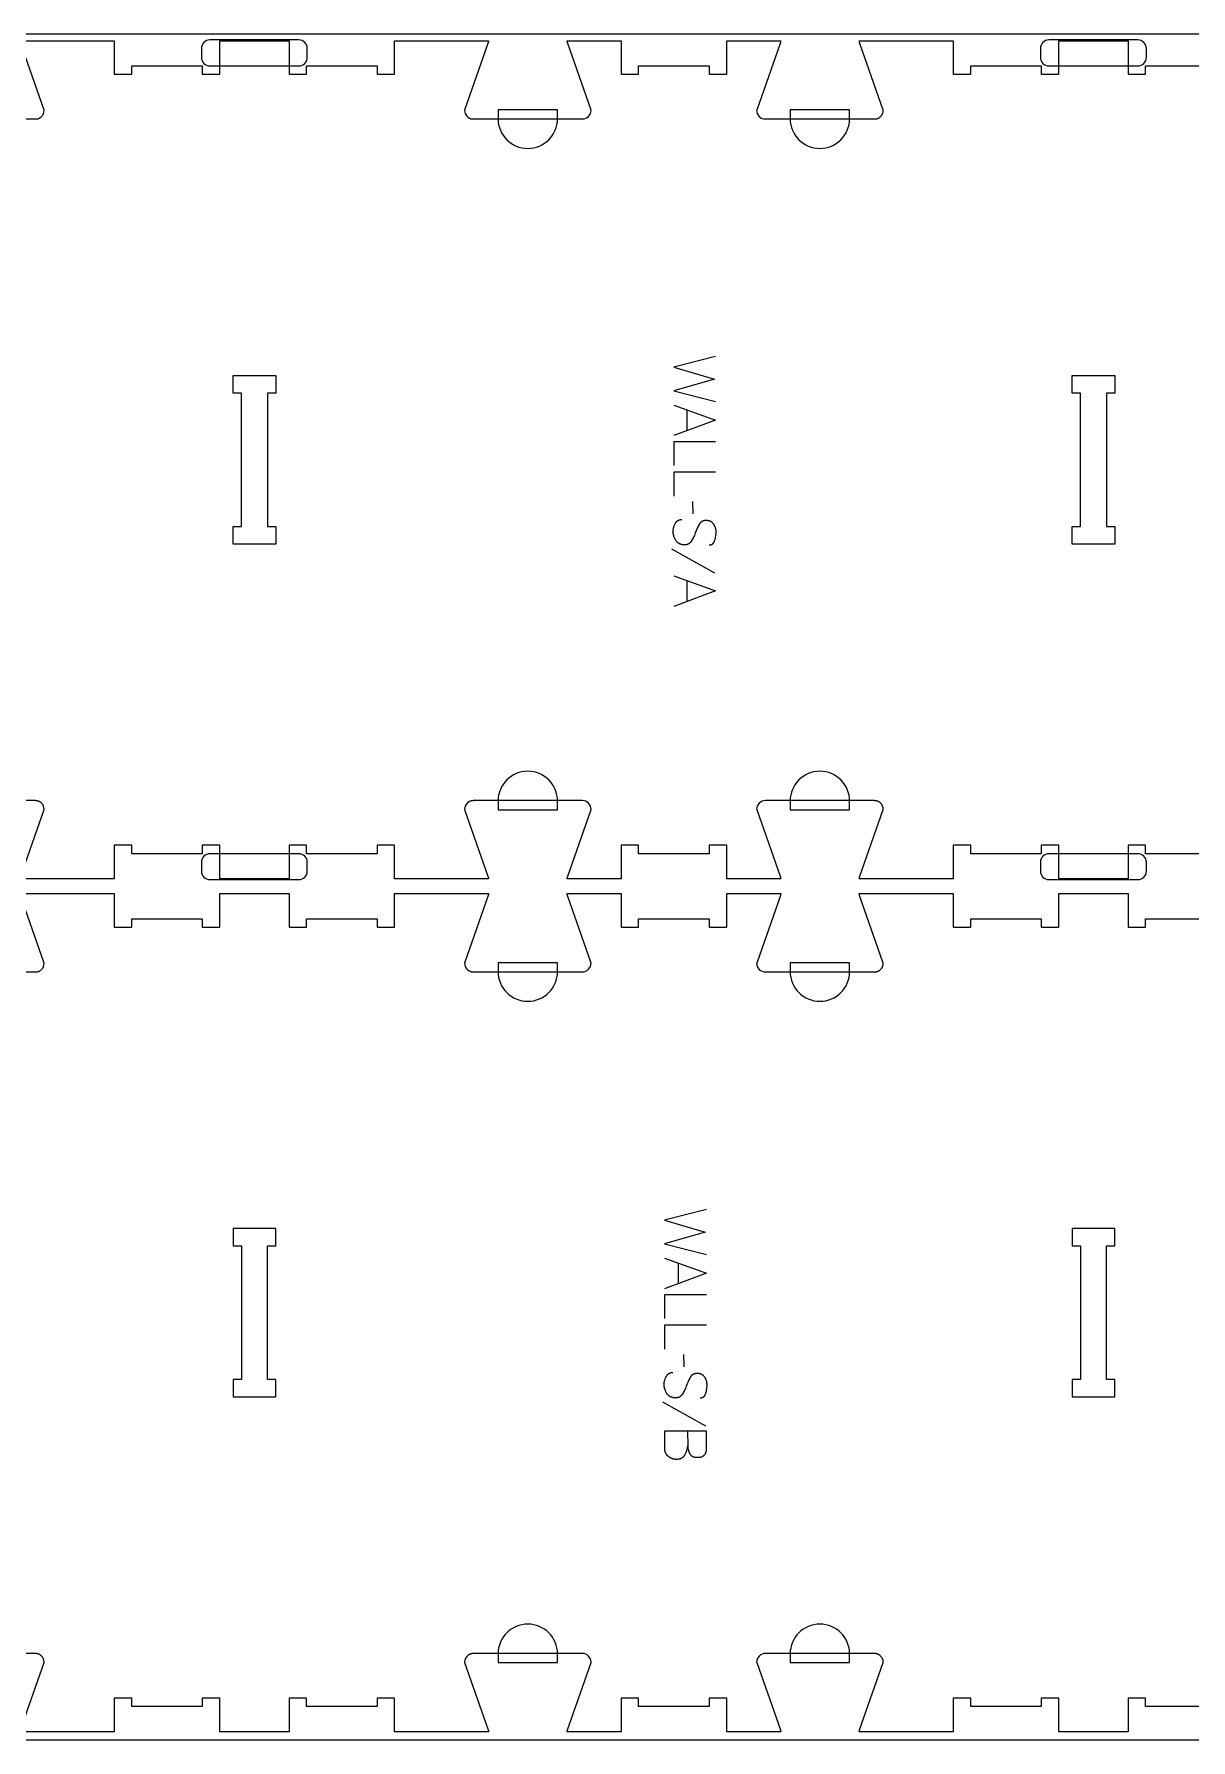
# Model space of a CAD drawing. Extents: x -40562 to -37379, y -10461 to -4867.
# Drawn here: x -39735 to -38908, y -6791 to -5571 of the extents above; entities that cross this region are included whole.
import ezdxf

# ---------------------------------------------------------------- set-up
doc = ezdxf.new("R2010")
doc.units = 0
for name, color, linetype in [('0_SHEET_SPRUCEPLY_2440X122', 1, 'CONTINUOUS'), ('1_ANYTOOL_1MMDEEP_LABELS_S', 2, 'CONTINUOUS'), ('3_ANYTOOL_CUTTHROUGH_INSID', 4, 'CONTINUOUS'), ('4_ANYTOOL_CUTTHROUGH_OUTSI', 5, 'CONTINUOUS'), ('5_ANYTOOL_HALF_MILL_9MM_IN', 3, 'CONTINUOUS')]:
    doc.layers.add(name, color=color, linetype=linetype)

msp = doc.modelspace()

# ---------------------------------------------------------------- linework, layer by layer
at = {"layer": '0_SHEET_SPRUCEPLY_2440X122'}
msp.add_lwpolyline([(-40190.4, -5571.2), (-40190.4, -6791.2), (-37750.4, -6791.2), (-37750.4, -5571.2)], close=True, dxfattribs=at)
at = {"layer": '1_ANYTOOL_1MMDEEP_LABELS_S'}
for points in [[(-39247.5, -5801.8), (-39277.5, -5809.5), (-39248.4, -5817.9), (-39277.5, -5826.4), (-39247.5, -5833.9)], [(-39277.5, -5836.5), (-39247.5, -5847.4), (-39277.5, -5858.4)], [(-39268, -5840), (-39268, -5854.9)], [(-39247.5, -5862.7), (-39277.5, -5862.7), (-39277.5, -5879.8)], [(-39247.5, -5884.5), (-39277.5, -5884.5), (-39277.5, -5901.6)], [(-39263.6, -5914.3), (-39263.7, -5905.5)], [(-39252.1, -5936.5), (-39251.9, -5936.5), (-39251.8, -5936.5), (-39251.7, -5936.5), (-39251.6, -5936.5), (-39251.6, -5936.5), (-39251.5, -5936.5), (-39251.4, -5936.5), (-39251.3, -5936.5), (-39251.2, -5936.5), (-39251.1, -5936.4), (-39251, -5936.4), (-39251, -5936.4), (-39250.9, -5936.4), (-39250.8, -5936.4), (-39250.7, -5936.3), (-39250.6, -5936.3), (-39250.6, -5936.3), (-39250.5, -5936.2), (-39250.4, -5936.2), (-39250.3, -5936.2), (-39250.3, -5936.1), (-39250.2, -5936.1), (-39250.1, -5936.1), (-39250, -5936), (-39250, -5936), (-39249.9, -5936), (-39249.8, -5935.9), (-39249.8, -5935.9), (-39249.7, -5935.8), (-39249.6, -5935.8), (-39249.6, -5935.7), (-39249.5, -5935.7), (-39249.5, -5935.6), (-39249.4, -5935.6), (-39249.3, -5935.5), (-39249.3, -5935.4), (-39249.2, -5935.4), (-39249.2, -5935.3), (-39249.1, -5935.3), (-39249.1, -5935.2), (-39249, -5935.1), (-39249, -5935.1), (-39248.9, -5935), (-39248.9, -5934.9), (-39248.8, -5934.8), (-39248.8, -5934.8), (-39248.7, -5934.7), (-39248.7, -5934.6), (-39248.6, -5934.5), (-39248.6, -5934.5), (-39248.5, -5934.4), (-39248.5, -5934.2), (-39248.4, -5934), (-39248.3, -5933.8), (-39248.2, -5933.7), (-39248.2, -5933.5), (-39248.1, -5933.3), (-39247.9, -5932.4), (-39247.7, -5931.6), (-39247.5, -5930.9), (-39247.4, -5930.1), (-39247.4, -5929.7), (-39247.3, -5929.3), (-39247.3, -5929), (-39247.2, -5928.6), (-39247.2, -5928.2), (-39247.2, -5927.9), (-39247.2, -5927.5), (-39247.2, -5927.1), (-39247.2, -5927), (-39247.2, -5926.8), (-39247.2, -5926.6), (-39247.2, -5926.4), (-39247.2, -5926.2), (-39247.2, -5926), (-39247.3, -5925.8), (-39247.3, -5925.6), (-39247.3, -5925.4), (-39247.4, -5925.3), (-39247.4, -5925.1), (-39247.4, -5924.9), (-39247.5, -5924.7), (-39247.5, -5924.5), (-39247.6, -5924.4), (-39247.6, -5924.2), (-39247.7, -5924), (-39247.8, -5923.8), (-39247.8, -5923.7), (-39247.9, -5923.5), (-39248, -5923.3), (-39248, -5923.2), (-39248.1, -5923), (-39248.2, -5922.8), (-39248.3, -5922.7), (-39248.4, -5922.5), (-39248.5, -5922.3), (-39248.6, -5922.2), (-39248.7, -5922), (-39248.8, -5921.8), (-39248.9, -5921.7), (-39249, -5921.5), (-39249.1, -5921.4), (-39249.2, -5921.2), (-39249.4, -5921.1), (-39249.5, -5921), (-39249.6, -5920.8), (-39249.7, -5920.7), (-39249.9, -5920.6), (-39250, -5920.4), (-39250.1, -5920.3), (-39250.3, -5920.2), (-39250.4, -5920.1), (-39250.6, -5920), (-39250.7, -5919.9), (-39250.9, -5919.8), (-39251, -5919.8), (-39251.2, -5919.7), (-39251.4, -5919.6), (-39251.5, -5919.5), (-39251.7, -5919.5), (-39251.9, -5919.4), (-39252.1, -5919.3), (-39252.2, -5919.3), (-39252.4, -5919.2), (-39252.6, -5919.2), (-39252.8, -5919.2), (-39253, -5919.1), (-39253.2, -5919.1), (-39253.4, -5919.1), (-39253.6, -5919.1), (-39253.8, -5919.1), (-39254, -5919.1), (-39254.2, -5919), (-39254.4, -5919.1), (-39254.6, -5919.1), (-39254.8, -5919.1), (-39255, -5919.1), (-39255.2, -5919.1), (-39255.4, -5919.1), (-39255.6, -5919.2), (-39255.8, -5919.2), (-39256, -5919.3), (-39256.2, -5919.3), (-39256.4, -5919.4), (-39256.5, -5919.4), (-39256.6, -5919.5), (-39256.7, -5919.5), (-39256.8, -5919.6), (-39256.9, -5919.6), (-39257, -5919.6), (-39257, -5919.7), (-39257.1, -5919.7), (-39257.2, -5919.8), (-39257.3, -5919.8), (-39257.4, -5919.8), (-39257.4, -5919.9), (-39257.5, -5919.9), (-39257.6, -5920), (-39257.7, -5920), (-39257.7, -5920.1), (-39257.8, -5920.2), (-39257.9, -5920.2), (-39257.9, -5920.3), (-39258, -5920.3), (-39258.1, -5920.4), (-39258.2, -5920.4), (-39258.2, -5920.5), (-39258.3, -5920.6), (-39258.4, -5920.6), (-39258.5, -5920.8), (-39258.6, -5920.9), (-39258.7, -5921.1), (-39258.8, -5921.2), (-39258.9, -5921.4), (-39259.1, -5921.5), (-39259.2, -5921.7), (-39259.3, -5921.9), (-39259.7, -5922.6), (-39260, -5923.3), (-39260.4, -5924.1), (-39260.8, -5924.8), (-39261.1, -5925.6), (-39261.4, -5926.4), (-39261.8, -5927.2), (-39262.1, -5928), (-39262.4, -5928.9), (-39262.7, -5929.7), (-39263.1, -5930.5), (-39263.4, -5931.2), (-39263.8, -5932), (-39264.2, -5932.7), (-39264.6, -5933.4), (-39265, -5934.1), (-39265.1, -5934.3), (-39265.2, -5934.4), (-39265.3, -5934.6), (-39265.4, -5934.6), (-39265.5, -5934.7), (-39265.5, -5934.8), (-39265.6, -5934.9), (-39265.7, -5934.9), (-39265.7, -5935), (-39265.8, -5935.1), (-39265.9, -5935.1), (-39265.9, -5935.2), (-39266, -5935.3), (-39266.1, -5935.3), (-39266.1, -5935.4), (-39266.2, -5935.4), (-39266.3, -5935.5), (-39266.3, -5935.5), (-39266.4, -5935.6), (-39266.5, -5935.6), (-39266.6, -5935.7), (-39266.7, -5935.7), (-39266.7, -5935.8), (-39266.8, -5935.8), (-39266.9, -5935.9), (-39267, -5935.9), (-39267.1, -5936), (-39267.1, -5936), (-39267.2, -5936), (-39267.3, -5936.1), (-39267.4, -5936.1), (-39267.5, -5936.1), (-39267.6, -5936.2), (-39267.7, -5936.2), (-39267.8, -5936.2), (-39267.8, -5936.3), (-39267.9, -5936.3), (-39268.1, -5936.3), (-39268.3, -5936.4), (-39268.5, -5936.4), (-39268.7, -5936.5), (-39268.9, -5936.5), (-39269.1, -5936.5), (-39269.3, -5936.5), (-39269.5, -5936.5), (-39269.8, -5936.5), (-39270, -5936.5), (-39270.2, -5936.5), (-39270.4, -5936.5), (-39270.7, -5936.5), (-39270.9, -5936.4), (-39271.1, -5936.4), (-39271.3, -5936.4), (-39271.6, -5936.3), (-39271.8, -5936.3), (-39272, -5936.2), (-39272.2, -5936.2), (-39272.4, -5936.1), (-39272.6, -5936.1), (-39272.8, -5936), (-39273, -5935.9), (-39273.2, -5935.8), (-39273.3, -5935.7), (-39273.5, -5935.6), (-39273.7, -5935.5), (-39273.9, -5935.4), (-39274, -5935.3), (-39274.2, -5935.2), (-39274.4, -5935.1), (-39274.5, -5935), (-39274.7, -5934.9), (-39274.8, -5934.7), (-39275, -5934.6), (-39275.1, -5934.5), (-39275.2, -5934.3), (-39275.4, -5934.2), (-39275.5, -5934), (-39275.6, -5933.8), (-39275.8, -5933.7), (-39275.9, -5933.5), (-39276, -5933.3), (-39276.2, -5933), (-39276.4, -5932.6), (-39276.6, -5932.2), (-39276.8, -5931.9), (-39277, -5931.5), (-39277.1, -5931.1), (-39277.2, -5930.9), (-39277.3, -5930.7), (-39277.3, -5930.5), (-39277.4, -5930.3), (-39277.4, -5930.1), (-39277.5, -5929.9), (-39277.5, -5929.8), (-39277.6, -5929.6), (-39277.6, -5929.4), (-39277.7, -5929.2), (-39277.7, -5929), (-39277.7, -5928.8), (-39277.8, -5928.6), (-39277.8, -5928.4), (-39277.8, -5928), (-39277.8, -5927.5), (-39277.9, -5927.1), (-39277.9, -5926.7), (-39277.8, -5926.3), (-39277.8, -5925.9), (-39277.8, -5925.5), (-39277.7, -5925.1), (-39277.7, -5924.7), (-39277.6, -5924.3), (-39277.5, -5924), (-39277.4, -5923.6), (-39277.3, -5923.2), (-39277.2, -5922.8), (-39277, -5922.5), (-39276.9, -5922.1), (-39276.7, -5921.8), (-39276.5, -5921.4), (-39276.3, -5921.1), (-39276.2, -5920.9), (-39276.1, -5920.7), (-39276, -5920.6), (-39275.9, -5920.4), (-39275.8, -5920.3), (-39275.7, -5920.1), (-39275.6, -5920), (-39275.4, -5919.9), (-39275.3, -5919.7), (-39275.2, -5919.6), (-39275.1, -5919.5), (-39274.9, -5919.4), (-39274.9, -5919.3), (-39274.8, -5919.3), (-39274.7, -5919.2), (-39274.6, -5919.2), (-39274.6, -5919.1), (-39274.5, -5919.1), (-39274.4, -5919), (-39274.4, -5919), (-39274.3, -5919), (-39274.2, -5918.9), (-39274.1, -5918.9), (-39274.1, -5918.8), (-39274, -5918.8), (-39273.9, -5918.8), (-39273.8, -5918.7), (-39273.8, -5918.7), (-39273.7, -5918.7), (-39273.6, -5918.6), (-39273.5, -5918.6), (-39273.4, -5918.6), (-39273.3, -5918.5), (-39273.1, -5918.5), (-39272.9, -5918.5), (-39272.8, -5918.4), (-39272.6, -5918.4), (-39272.4, -5918.4), (-39272.2, -5918.3), (-39272, -5918.3), (-39271.8, -5918.3), (-39271.6, -5918.3)], [(-39248, -5956.8), (-39278.8, -5939.7)], [(-39277.5, -5958.6), (-39247.5, -5969.4), (-39277.5, -5980.5)], [(-39268, -5962), (-39268, -5976.9)], [(-39254, -6411.9), (-39284, -6419.6), (-39254.9, -6428), (-39284, -6436.5), (-39254, -6444)], [(-39284, -6446.6), (-39254, -6457.5), (-39284, -6468.5)], [(-39274.4, -6450.1), (-39274.4, -6465)], [(-39254, -6472.8), (-39284, -6472.8), (-39284, -6489.9)], [(-39254, -6494.6), (-39284, -6494.6), (-39284, -6511.7)], [(-39270.1, -6524.4), (-39270.2, -6515.6)], [(-39258.5, -6546.6), (-39258.4, -6546.6), (-39258.3, -6546.6), (-39258.2, -6546.6), (-39258.1, -6546.6), (-39258, -6546.6), (-39257.9, -6546.6), (-39257.8, -6546.6), (-39257.7, -6546.6), (-39257.6, -6546.5), (-39257.6, -6546.5), (-39257.5, -6546.5), (-39257.4, -6546.5), (-39257.3, -6546.5), (-39257.2, -6546.4), (-39257.1, -6546.4), (-39257.1, -6546.4), (-39257, -6546.4), (-39256.9, -6546.3), (-39256.8, -6546.3), (-39256.8, -6546.3), (-39256.7, -6546.2), (-39256.6, -6546.2), (-39256.6, -6546.2), (-39256.5, -6546.1), (-39256.4, -6546.1), (-39256.3, -6546), (-39256.3, -6546), (-39256.2, -6545.9), (-39256.1, -6545.9), (-39256.1, -6545.9), (-39256, -6545.8), (-39256, -6545.7), (-39255.9, -6545.7), (-39255.8, -6545.6), (-39255.8, -6545.6), (-39255.7, -6545.5), (-39255.7, -6545.5), (-39255.6, -6545.4), (-39255.6, -6545.3), (-39255.5, -6545.3), (-39255.4, -6545.2), (-39255.4, -6545.1), (-39255.3, -6545.1), (-39255.3, -6545), (-39255.2, -6544.9), (-39255.2, -6544.9), (-39255.2, -6544.8), (-39255.1, -6544.7), (-39255.1, -6544.6), (-39255, -6544.5), (-39255, -6544.5), (-39254.9, -6544.3), (-39254.8, -6544.1), (-39254.7, -6543.9), (-39254.7, -6543.7), (-39254.6, -6543.5), (-39254.6, -6543.3), (-39254.3, -6542.5), (-39254.1, -6541.7), (-39254, -6540.9), (-39253.8, -6540.2), (-39253.8, -6539.8), (-39253.7, -6539.4), (-39253.7, -6539), (-39253.7, -6538.7), (-39253.6, -6538.3), (-39253.6, -6537.9), (-39253.6, -6537.6), (-39253.6, -6537.2), (-39253.6, -6537), (-39253.6, -6536.8), (-39253.6, -6536.7), (-39253.6, -6536.5), (-39253.7, -6536.3), (-39253.7, -6536.1), (-39253.7, -6535.9), (-39253.7, -6535.7), (-39253.8, -6535.5), (-39253.8, -6535.3), (-39253.8, -6535.2), (-39253.9, -6535), (-39253.9, -6534.8), (-39254, -6534.6), (-39254, -6534.4), (-39254.1, -6534.3), (-39254.1, -6534.1), (-39254.2, -6533.9), (-39254.3, -6533.7), (-39254.3, -6533.6), (-39254.4, -6533.4), (-39254.5, -6533.2), (-39254.6, -6533.1), (-39254.6, -6532.9), (-39254.7, -6532.7), (-39254.8, -6532.6), (-39254.9, -6532.4), (-39255, -6532.3), (-39255.1, -6532.1), (-39255.2, -6531.9), (-39255.3, -6531.8), (-39255.4, -6531.6), (-39255.5, -6531.5), (-39255.7, -6531.3), (-39255.8, -6531.2), (-39255.9, -6531), (-39256, -6530.9), (-39256.2, -6530.8), (-39256.3, -6530.7), (-39256.4, -6530.5), (-39256.6, -6530.4), (-39256.7, -6530.3), (-39256.9, -6530.2), (-39257, -6530.1), (-39257.2, -6530), (-39257.3, -6529.9), (-39257.5, -6529.8), (-39257.6, -6529.8), (-39257.8, -6529.7), (-39258, -6529.6), (-39258.1, -6529.5), (-39258.3, -6529.5), (-39258.5, -6529.4), (-39258.7, -6529.4), (-39258.9, -6529.3), (-39259, -6529.3), (-39259.2, -6529.3), (-39259.4, -6529.2), (-39259.6, -6529.2), (-39259.8, -6529.2), (-39260, -6529.2), (-39260.2, -6529.1), (-39260.4, -6529.1), (-39260.6, -6529.1), (-39260.9, -6529.1), (-39261.1, -6529.1), (-39261.3, -6529.2), (-39261.5, -6529.2), (-39261.7, -6529.2), (-39261.9, -6529.2), (-39262.1, -6529.3), (-39262.3, -6529.3), (-39262.4, -6529.4), (-39262.6, -6529.4), (-39262.8, -6529.5), (-39263, -6529.5), (-39263.1, -6529.6), (-39263.1, -6529.6), (-39263.2, -6529.6), (-39263.3, -6529.7), (-39263.4, -6529.7), (-39263.5, -6529.8), (-39263.6, -6529.8), (-39263.6, -6529.8), (-39263.7, -6529.9), (-39263.8, -6529.9), (-39263.9, -6530), (-39263.9, -6530), (-39264, -6530.1), (-39264.1, -6530.1), (-39264.2, -6530.2), (-39264.2, -6530.2), (-39264.3, -6530.3), (-39264.4, -6530.4), (-39264.5, -6530.4), (-39264.5, -6530.5), (-39264.6, -6530.5), (-39264.7, -6530.6), (-39264.7, -6530.7), (-39264.8, -6530.7), (-39264.9, -6530.9), (-39265, -6531), (-39265.2, -6531.1), (-39265.3, -6531.3), (-39265.4, -6531.5), (-39265.5, -6531.6), (-39265.6, -6531.8), (-39265.7, -6532), (-39266.1, -6532.7), (-39266.5, -6533.4), (-39266.8, -6534.2), (-39267.2, -6534.9), (-39267.5, -6535.7), (-39267.9, -6536.5), (-39268.2, -6537.3), (-39268.5, -6538.1), (-39268.8, -6539), (-39269.1, -6539.8), (-39269.5, -6540.6), (-39269.8, -6541.3), (-39270.2, -6542.1), (-39270.6, -6542.8), (-39271, -6543.5), (-39271.4, -6544.2), (-39271.5, -6544.3), (-39271.7, -6544.5), (-39271.8, -6544.7), (-39271.8, -6544.7), (-39271.9, -6544.8), (-39272, -6544.9), (-39272, -6544.9), (-39272.1, -6545), (-39272.2, -6545.1), (-39272.2, -6545.2), (-39272.3, -6545.2), (-39272.4, -6545.3), (-39272.4, -6545.3), (-39272.5, -6545.4), (-39272.6, -6545.5), (-39272.6, -6545.5), (-39272.7, -6545.6), (-39272.8, -6545.6), (-39272.9, -6545.7), (-39272.9, -6545.7), (-39273, -6545.8), (-39273.1, -6545.8), (-39273.2, -6545.9), (-39273.2, -6545.9), (-39273.3, -6546), (-39273.4, -6546), (-39273.5, -6546), (-39273.6, -6546.1), (-39273.7, -6546.1), (-39273.7, -6546.2), (-39273.8, -6546.2), (-39273.9, -6546.2), (-39274, -6546.3), (-39274.1, -6546.3), (-39274.2, -6546.3), (-39274.3, -6546.4), (-39274.4, -6546.4), (-39274.6, -6546.4), (-39274.7, -6546.5), (-39274.9, -6546.5), (-39275.1, -6546.5), (-39275.3, -6546.6), (-39275.6, -6546.6), (-39275.8, -6546.6), (-39276, -6546.6), (-39276.2, -6546.6), (-39276.4, -6546.6), (-39276.7, -6546.6), (-39276.9, -6546.6), (-39277.1, -6546.6), (-39277.3, -6546.5), (-39277.6, -6546.5), (-39277.8, -6546.5), (-39278, -6546.4), (-39278.2, -6546.4), (-39278.4, -6546.3), (-39278.6, -6546.3), (-39278.8, -6546.2), (-39279, -6546.1), (-39279.2, -6546.1), (-39279.4, -6546), (-39279.6, -6545.9), (-39279.8, -6545.8), (-39280, -6545.7), (-39280.1, -6545.6), (-39280.3, -6545.5), (-39280.5, -6545.4), (-39280.6, -6545.3), (-39280.8, -6545.2), (-39281, -6545.1), (-39281.1, -6544.9), (-39281.3, -6544.8), (-39281.4, -6544.7), (-39281.5, -6544.5), (-39281.7, -6544.4), (-39281.8, -6544.2), (-39281.9, -6544.1), (-39282.1, -6543.9), (-39282.2, -6543.8), (-39282.3, -6543.6), (-39282.4, -6543.4), (-39282.7, -6543), (-39282.9, -6542.7), (-39283.1, -6542.3), (-39283.2, -6541.9), (-39283.4, -6541.6), (-39283.5, -6541.2), (-39283.6, -6541), (-39283.7, -6540.8), (-39283.7, -6540.6), (-39283.8, -6540.4), (-39283.9, -6540.2), (-39283.9, -6540), (-39284, -6539.8), (-39284, -6539.6), (-39284.1, -6539.4), (-39284.1, -6539.2), (-39284.1, -6539), (-39284.2, -6538.8), (-39284.2, -6538.6), (-39284.2, -6538.4), (-39284.3, -6538), (-39284.3, -6537.6), (-39284.3, -6537.2), (-39284.3, -6536.8), (-39284.3, -6536.4), (-39284.3, -6536), (-39284.2, -6535.6), (-39284.2, -6535.2), (-39284.1, -6534.8), (-39284, -6534.4), (-39283.9, -6534), (-39283.8, -6533.7), (-39283.7, -6533.3), (-39283.6, -6532.9), (-39283.4, -6532.6), (-39283.3, -6532.2), (-39283.1, -6531.8), (-39282.9, -6531.5), (-39282.8, -6531.1), (-39282.7, -6531), (-39282.5, -6530.8), (-39282.4, -6530.7), (-39282.3, -6530.5), (-39282.2, -6530.4), (-39282.1, -6530.2), (-39282, -6530.1), (-39281.9, -6529.9), (-39281.7, -6529.8), (-39281.6, -6529.7), (-39281.5, -6529.6), (-39281.4, -6529.5), (-39281.3, -6529.4), (-39281.2, -6529.4), (-39281.1, -6529.3), (-39281.1, -6529.3), (-39281, -6529.2), (-39280.9, -6529.2), (-39280.9, -6529.1), (-39280.8, -6529.1), (-39280.7, -6529), (-39280.6, -6529), (-39280.6, -6529), (-39280.5, -6528.9), (-39280.4, -6528.9), (-39280.3, -6528.9), (-39280.3, -6528.8), (-39280.2, -6528.8), (-39280.1, -6528.8), (-39280, -6528.7), (-39279.9, -6528.7), (-39279.9, -6528.7), (-39279.7, -6528.6), (-39279.5, -6528.6), (-39279.4, -6528.5), (-39279.2, -6528.5), (-39279, -6528.5), (-39278.8, -6528.4), (-39278.6, -6528.4), (-39278.5, -6528.4), (-39278.3, -6528.4), (-39278.1, -6528.4)], [(-39254.4, -6566.9), (-39285.2, -6549.7)], [(-39254, -6570.4), (-39284, -6570.4), (-39284, -6580), (-39284, -6582.6), (-39284, -6582.8), (-39284, -6583), (-39284, -6583.3), (-39284, -6583.5), (-39284, -6583.7), (-39284, -6583.9), (-39284, -6584.1), (-39283.9, -6584.3), (-39283.9, -6584.5), (-39283.8, -6584.7), (-39283.8, -6584.9), (-39283.7, -6585.1), (-39283.7, -6585.3), (-39283.6, -6585.5), (-39283.5, -6585.7), (-39283.5, -6585.9), (-39283.4, -6586), (-39283.3, -6586.2), (-39283.2, -6586.4), (-39283.1, -6586.6), (-39283, -6586.7), (-39282.9, -6586.9), (-39282.8, -6587), (-39282.6, -6587.2), (-39282.5, -6587.4), (-39282.4, -6587.5), (-39282.2, -6587.7), (-39282.1, -6587.8), (-39281.9, -6587.9), (-39281.8, -6588.1), (-39281.6, -6588.2), (-39281.4, -6588.3), (-39281.3, -6588.5), (-39281.1, -6588.6), (-39280.9, -6588.7), (-39280.8, -6588.8), (-39280.6, -6588.9), (-39280.4, -6589), (-39280.2, -6589.2), (-39280, -6589.3), (-39279.9, -6589.3), (-39279.7, -6589.4), (-39279.5, -6589.5), (-39279.3, -6589.6), (-39279.1, -6589.7), (-39279, -6589.8), (-39278.8, -6589.8), (-39278.6, -6589.9), (-39278.4, -6590), (-39278.2, -6590), (-39278, -6590.1), (-39277.8, -6590.1), (-39277.6, -6590.2), (-39277.4, -6590.2), (-39277.2, -6590.3), (-39277, -6590.3), (-39276.8, -6590.3), (-39276.6, -6590.3), (-39276.4, -6590.4), (-39276.2, -6590.4), (-39276, -6590.4), (-39275.8, -6590.4), (-39275.6, -6590.4), (-39275.4, -6590.4), (-39275.2, -6590.4), (-39274.9, -6590.4), (-39274.7, -6590.4), (-39274.4, -6590.4), (-39274.2, -6590.3), (-39274, -6590.3), (-39273.8, -6590.3), (-39273.5, -6590.2), (-39273.3, -6590.2), (-39273.1, -6590.1), (-39272.9, -6590.1), (-39272.7, -6590), (-39272.5, -6589.9), (-39272.3, -6589.9), (-39272.1, -6589.8), (-39271.9, -6589.7), (-39271.8, -6589.6), (-39271.7, -6589.6), (-39271.7, -6589.5), (-39271.6, -6589.5), (-39271.5, -6589.4), (-39271.4, -6589.4), (-39271.3, -6589.3), (-39271.2, -6589.3), (-39271.1, -6589.2), (-39271.1, -6589.2), (-39271, -6589.1), (-39270.9, -6589), (-39270.8, -6589), (-39270.8, -6588.9), (-39270.7, -6588.8), (-39270.6, -6588.8), (-39270.5, -6588.7), (-39270.5, -6588.6), (-39270.4, -6588.6), (-39270.3, -6588.5), (-39270.3, -6588.4), (-39270.2, -6588.3), (-39270.1, -6588.2), (-39269.9, -6588), (-39269.8, -6587.9), (-39269.7, -6587.7), (-39269.6, -6587.5), (-39269.4, -6587.1), (-39269.2, -6586.8), (-39269, -6586.4), (-39268.8, -6586), (-39268.6, -6585.6), (-39268.4, -6585.2), (-39268.3, -6584.8), (-39268.2, -6584.4), (-39268, -6584), (-39267.9, -6583.6), (-39267.8, -6583.1), (-39267.7, -6582.7), (-39267.7, -6582.3), (-39267.6, -6581.8), (-39267.5, -6581.4), (-39267.5, -6580.9)], [(-39267.6, -6570.4), (-39267.5, -6580.9), (-39267.5, -6581.3), (-39267.4, -6581.7), (-39267.4, -6582.1), (-39267.3, -6582.5), (-39267.3, -6582.8), (-39267.2, -6583.2), (-39267.1, -6583.6), (-39267, -6583.9), (-39266.9, -6584.3), (-39266.8, -6584.6), (-39266.7, -6585), (-39266.5, -6585.3), (-39266.4, -6585.7), (-39266.3, -6586), (-39266.1, -6586.3), (-39265.9, -6586.6), (-39265.9, -6586.7), (-39265.8, -6586.8), (-39265.8, -6586.9), (-39265.8, -6586.9), (-39265.7, -6587), (-39265.7, -6587.1), (-39265.6, -6587.1), (-39265.5, -6587.2), (-39265.5, -6587.3), (-39265.4, -6587.3), (-39265.4, -6587.4), (-39265.3, -6587.5), (-39265.3, -6587.5), (-39265.2, -6587.6), (-39265.1, -6587.7), (-39265.1, -6587.7), (-39265, -6587.8), (-39264.9, -6587.8), (-39264.9, -6587.9), (-39264.8, -6587.9), (-39264.7, -6588), (-39264.7, -6588.1), (-39264.6, -6588.1), (-39264.5, -6588.2), (-39264.4, -6588.2), (-39264.4, -6588.3), (-39264.3, -6588.3), (-39264.2, -6588.3), (-39264.1, -6588.4), (-39264, -6588.4), (-39264, -6588.5), (-39263.9, -6588.5), (-39263.8, -6588.5), (-39263.7, -6588.6), (-39263.5, -6588.7), (-39263.3, -6588.7), (-39263.1, -6588.8), (-39263, -6588.8), (-39262.7, -6588.9), (-39262.5, -6588.9), (-39262.3, -6589), (-39262.1, -6589), (-39261.9, -6589), (-39261.7, -6589.1), (-39261.4, -6589.1), (-39261.2, -6589.1), (-39260.9, -6589.1), (-39260.7, -6589.1), (-39260.4, -6589.1), (-39260, -6589.1), (-39259.8, -6589.1), (-39259.6, -6589.1), (-39259.5, -6589.1), (-39259.3, -6589.1), (-39259.1, -6589.1), (-39258.9, -6589), (-39258.7, -6589), (-39258.6, -6589), (-39258.4, -6588.9), (-39258.2, -6588.9), (-39258.1, -6588.9), (-39257.9, -6588.8), (-39257.7, -6588.8), (-39257.6, -6588.7), (-39257.4, -6588.7), (-39257.3, -6588.6), (-39257.2, -6588.5), (-39257, -6588.5), (-39256.9, -6588.4), (-39256.7, -6588.3), (-39256.6, -6588.3), (-39256.5, -6588.2), (-39256.4, -6588.1), (-39256.2, -6588), (-39256.1, -6587.9), (-39256, -6587.9), (-39255.9, -6587.8), (-39255.8, -6587.7), (-39255.7, -6587.6), (-39255.6, -6587.5), (-39255.5, -6587.4), (-39255.4, -6587.2), (-39255.3, -6587.1), (-39255.2, -6587), (-39255.1, -6586.9), (-39255, -6586.8), (-39254.9, -6586.7), (-39254.9, -6586.5), (-39254.8, -6586.4), (-39254.7, -6586.3), (-39254.6, -6586.1), (-39254.6, -6586), (-39254.5, -6585.8), (-39254.5, -6585.7), (-39254.4, -6585.5), (-39254.4, -6585.4), (-39254.3, -6585.2), (-39254.3, -6585.1), (-39254.2, -6584.9), (-39254.2, -6584.7), (-39254.1, -6584.5), (-39254.1, -6584.4), (-39254.1, -6584.2), (-39254.1, -6584), (-39254, -6583.8), (-39254, -6583.6), (-39254, -6583.5), (-39254, -6583.3), (-39254, -6582.9), (-39254, -6582.4), (-39254, -6570.4)]]:
    msp.add_lwpolyline(points, dxfattribs=at)
at = {"layer": '3_ANYTOOL_CUTTHROUGH_INSID', "color": 4}
for points in [[(-39592.4, -5815.4), (-39562.1, -5815.4), (-39562.1, -5827.9), (-39568.1, -5827.9), (-39568.1, -5923.4), (-39562.1, -5923.4), (-39562.1, -5935.9), (-39592.6, -5935.9), (-39592.6, -5923.4), (-39586.6, -5923.4), (-39586.6, -5827.9), (-39592.6, -5827.9), (-39592.6, -5815.4)], [(-38992.4, -5815.4), (-38962.1, -5815.4), (-38962.1, -5827.9), (-38968.1, -5827.9), (-38968.1, -5923.4), (-38962.1, -5923.4), (-38962.1, -5935.9), (-38992.6, -5935.9), (-38992.6, -5923.4), (-38986.6, -5923.4), (-38986.6, -5827.9), (-38992.6, -5827.9), (-38992.6, -5815.4)], [(-39562.4, -6425.4), (-39592.6, -6425.4), (-39592.6, -6437.9), (-39586.6, -6437.9), (-39586.6, -6533.4), (-39592.6, -6533.4), (-39592.6, -6545.9), (-39562.1, -6545.9), (-39562.1, -6533.4), (-39568.1, -6533.4), (-39568.1, -6437.9), (-39562.1, -6437.9), (-39562.1, -6425.4)], [(-38962.4, -6425.4), (-38992.6, -6425.4), (-38992.6, -6437.9), (-38986.6, -6437.9), (-38986.6, -6533.4), (-38992.6, -6533.4), (-38992.6, -6545.9), (-38962.1, -6545.9), (-38962.1, -6533.4), (-38968.1, -6533.4), (-38968.1, -6437.9), (-38962.1, -6437.9), (-38962.1, -6425.4)]]:
    msp.add_lwpolyline(points, close=True, dxfattribs=at)
at = {"layer": '4_ANYTOOL_CUTTHROUGH_OUTSI', "color": 5}
for points in [[(-39811.9, -5631.9), (-39733.9, -5631.9), (-39733.8, -5631.9), (-39733.6, -5631.9), (-39733.4, -5631.9), (-39733.3, -5631.9), (-39733.1, -5631.9), (-39733, -5631.9), (-39732.8, -5631.9), (-39732.7, -5631.8), (-39732.5, -5631.8), (-39732.4, -5631.8), (-39732.2, -5631.7), (-39732.1, -5631.7), (-39731.9, -5631.6), (-39731.8, -5631.6), (-39731.7, -5631.5), (-39731.5, -5631.5), (-39731.4, -5631.4), (-39731.2, -5631.3), (-39731.1, -5631.3), (-39730.9, -5631.2), (-39730.8, -5631.1), (-39730.7, -5631.1), (-39730.5, -5631), (-39730.4, -5630.9), (-39730.3, -5630.8), (-39730.2, -5630.7), (-39730, -5630.6), (-39729.9, -5630.5), (-39729.8, -5630.4), (-39729.7, -5630.3), (-39729.6, -5630.2), (-39729.5, -5630.1, 0.198912), (-39727.7, -5625.7), (-39727.7, -5625.7), (-39727.7, -5625.6), (-39744.6, -5577.3)], [(-39744.8, -5575.9), (-39677.6, -5575.9), (-39677.6, -5599.9), (-39665.1, -5599.9), (-39665.1, -5593.9), (-39614.6, -5593.9), (-39614.6, -5599.9), (-39602.1, -5599.9), (-39602.1, -5575.9), (-39552.6, -5575.9), (-39552.6, -5599.9), (-39540.1, -5599.9), (-39540.1, -5593.9), (-39489.6, -5593.9), (-39489.6, -5599.9), (-39477.1, -5599.9), (-39477.1, -5575.9), (-39409.9, -5575.9), (-39409.9, -5575.9, -0.061485), (-39410.1, -5577.3), (-39427, -5625.6), (-39427.1, -5625.7), (-39427.1, -5625.7), (-39427.1, -5625.7, 0.198912), (-39425.2, -5630.1), (-39425.1, -5630.2), (-39425, -5630.3), (-39424.9, -5630.4), (-39424.8, -5630.5), (-39424.7, -5630.6), (-39424.5, -5630.7), (-39424.4, -5630.8), (-39424.3, -5630.9), (-39424.2, -5631), (-39424, -5631.1), (-39423.9, -5631.1), (-39423.8, -5631.2), (-39423.6, -5631.3), (-39423.5, -5631.3), (-39423.3, -5631.4), (-39423.2, -5631.5), (-39423.1, -5631.5), (-39422.9, -5631.6), (-39422.8, -5631.6), (-39422.6, -5631.7), (-39422.5, -5631.7), (-39422.3, -5631.8), (-39422.2, -5631.8), (-39422, -5631.8), (-39421.9, -5631.9), (-39421.7, -5631.9), (-39421.6, -5631.9), (-39421.4, -5631.9), (-39421.3, -5631.9), (-39421.1, -5631.9), (-39421, -5631.9), (-39420.8, -5631.9), (-39342.8, -5631.9, 0.414214), (-39336.6, -5625.7), (-39336.6, -5625.7), (-39336.6, -5625.6), (-39353.5, -5577.3), (-39353.5, -5577.3, -0.061485), (-39353.7, -5575.9), (-39315.1, -5575.9), (-39315.1, -5599.9), (-39302.6, -5599.9), (-39302.6, -5593.9), (-39252.1, -5593.9), (-39252.1, -5599.9), (-39239.6, -5599.9), (-39239.6, -5575.9), (-39201, -5575.9), (-39201, -5575.9, -0.061485), (-39201.2, -5577.3), (-39218.1, -5625.6), (-39218.2, -5625.7), (-39218.2, -5625.7), (-39218.2, -5625.7, 0.414214), (-39211.9, -5631.9), (-39133.9, -5631.9), (-39133.8, -5631.9), (-39133.6, -5631.9), (-39133.4, -5631.9), (-39133.3, -5631.9), (-39133.1, -5631.9), (-39133, -5631.9), (-39132.8, -5631.9), (-39132.7, -5631.8), (-39132.5, -5631.8), (-39132.4, -5631.8), (-39132.2, -5631.7), (-39132.1, -5631.7), (-39131.9, -5631.6), (-39131.8, -5631.6), (-39131.7, -5631.5), (-39131.5, -5631.5), (-39131.4, -5631.4), (-39131.2, -5631.3), (-39131.1, -5631.3), (-39130.9, -5631.2), (-39130.8, -5631.1), (-39130.7, -5631.1), (-39130.5, -5631), (-39130.4, -5630.9), (-39130.3, -5630.8), (-39130.2, -5630.7), (-39130, -5630.6), (-39129.9, -5630.5), (-39129.8, -5630.4), (-39129.7, -5630.3), (-39129.6, -5630.2), (-39129.5, -5630.1, 0.198912), (-39127.7, -5625.7), (-39127.7, -5625.7), (-39127.7, -5625.6), (-39144.6, -5577.3), (-39144.6, -5577.3, -0.061485), (-39144.8, -5575.9), (-39077.6, -5575.9), (-39077.6, -5599.9), (-39065.1, -5599.9), (-39065.1, -5593.9), (-39014.6, -5593.9), (-39014.6, -5599.9), (-39002.1, -5599.9), (-39002.1, -5575.9), (-38952.6, -5575.9), (-38952.6, -5599.9), (-38940.1, -5599.9), (-38940.1, -5593.9), (-38889.6, -5593.9)], [(-39744.6, -6174.1), (-39727.7, -6125.8), (-39727.7, -6125.7), (-39727.7, -6125.7), (-39727.7, -6125.7, 0.198912), (-39729.5, -6121.3), (-39729.6, -6121.2), (-39729.7, -6121.1), (-39729.8, -6121), (-39729.9, -6120.9), (-39730, -6120.8), (-39730.2, -6120.7), (-39730.3, -6120.6), (-39730.4, -6120.5), (-39730.5, -6120.4), (-39730.7, -6120.3), (-39730.8, -6120.3), (-39730.9, -6120.2), (-39731.1, -6120.1), (-39731.2, -6120.1), (-39731.4, -6120), (-39731.5, -6119.9), (-39731.7, -6119.9), (-39731.8, -6119.8), (-39731.9, -6119.8), (-39732.1, -6119.7), (-39732.2, -6119.7), (-39732.4, -6119.6), (-39732.5, -6119.6), (-39732.7, -6119.6), (-39732.8, -6119.5), (-39733, -6119.5), (-39733.1, -6119.5), (-39733.3, -6119.5), (-39733.4, -6119.5), (-39733.6, -6119.5), (-39733.8, -6119.5), (-39733.9, -6119.4), (-39811.9, -6119.4, 0.414214)], [(-38889.6, -6157.4), (-38940.1, -6157.4), (-38940.1, -6151.4), (-38952.6, -6151.4), (-38952.6, -6175.4), (-39002.1, -6175.4), (-39002.1, -6151.4), (-39014.6, -6151.4), (-39014.6, -6157.4), (-39065.1, -6157.4), (-39065.1, -6151.4), (-39077.6, -6151.4), (-39077.6, -6175.4), (-39144.8, -6175.4), (-39144.8, -6175.4, -0.061485), (-39144.6, -6174.1), (-39127.7, -6125.8), (-39127.7, -6125.7), (-39127.7, -6125.7), (-39127.7, -6125.7, 0.198912), (-39129.5, -6121.3), (-39129.6, -6121.2), (-39129.7, -6121.1), (-39129.8, -6121), (-39129.9, -6120.9), (-39130, -6120.8), (-39130.2, -6120.7), (-39130.3, -6120.6), (-39130.4, -6120.5), (-39130.5, -6120.4), (-39130.7, -6120.3), (-39130.8, -6120.3), (-39130.9, -6120.2), (-39131.1, -6120.1), (-39131.2, -6120.1), (-39131.4, -6120), (-39131.5, -6119.9), (-39131.7, -6119.9), (-39131.8, -6119.8), (-39131.9, -6119.8), (-39132.1, -6119.7), (-39132.2, -6119.7), (-39132.4, -6119.6), (-39132.5, -6119.6), (-39132.7, -6119.6), (-39132.8, -6119.5), (-39133, -6119.5), (-39133.1, -6119.5), (-39133.3, -6119.5), (-39133.4, -6119.5), (-39133.6, -6119.5), (-39133.8, -6119.5), (-39133.9, -6119.4), (-39211.9, -6119.4, 0.414214), (-39218.2, -6125.7), (-39218.2, -6125.7), (-39218.1, -6125.8), (-39201.2, -6174.1), (-39201.2, -6174.1, -0.061485), (-39201, -6175.4), (-39239.6, -6175.4), (-39239.6, -6151.4), (-39252.1, -6151.4), (-39252.1, -6157.4), (-39302.6, -6157.4), (-39302.6, -6151.4), (-39315.1, -6151.4), (-39315.1, -6175.4), (-39353.7, -6175.4), (-39353.7, -6175.4, -0.061485), (-39353.5, -6174.1), (-39336.6, -6125.8), (-39336.6, -6125.7), (-39336.6, -6125.7), (-39336.6, -6125.7, 0.414214), (-39342.8, -6119.4), (-39420.8, -6119.4), (-39421, -6119.5), (-39421.1, -6119.5), (-39421.3, -6119.5), (-39421.4, -6119.5), (-39421.6, -6119.5), (-39421.7, -6119.5), (-39421.9, -6119.5), (-39422, -6119.6), (-39422.2, -6119.6), (-39422.3, -6119.6), (-39422.5, -6119.7), (-39422.6, -6119.7), (-39422.8, -6119.8), (-39422.9, -6119.8), (-39423.1, -6119.9), (-39423.2, -6119.9), (-39423.3, -6120), (-39423.5, -6120.1), (-39423.6, -6120.1), (-39423.8, -6120.2), (-39423.9, -6120.3), (-39424, -6120.3), (-39424.2, -6120.4), (-39424.3, -6120.5), (-39424.4, -6120.6), (-39424.5, -6120.7), (-39424.7, -6120.8), (-39424.8, -6120.9), (-39424.9, -6121), (-39425, -6121.1), (-39425.1, -6121.2), (-39425.2, -6121.3, 0.198912), (-39427.1, -6125.7), (-39427.1, -6125.7), (-39427, -6125.8), (-39410.1, -6174.1), (-39410.1, -6174.1, -0.061485), (-39409.9, -6175.4), (-39427.4, -6175.4), (-39477.1, -6175.4), (-39477.1, -6151.4), (-39489.6, -6151.4), (-39489.6, -6157.4), (-39540.1, -6157.4), (-39540.1, -6151.4), (-39552.6, -6151.4), (-39552.6, -6175.4), (-39602.1, -6175.4), (-39602.1, -6151.4), (-39614.6, -6151.4), (-39614.6, -6157.4), (-39665.1, -6157.4), (-39665.1, -6151.4), (-39677.6, -6151.4), (-39677.6, -6175.4), (-39744.8, -6175.4)], [(-39811.9, -6241.9), (-39733.9, -6241.9), (-39733.8, -6241.9), (-39733.6, -6241.9), (-39733.4, -6241.9), (-39733.3, -6241.9), (-39733.1, -6241.9), (-39733, -6241.9), (-39732.8, -6241.9), (-39732.7, -6241.8), (-39732.5, -6241.8), (-39732.4, -6241.8), (-39732.2, -6241.7), (-39732.1, -6241.7), (-39731.9, -6241.6), (-39731.8, -6241.6), (-39731.7, -6241.5), (-39731.5, -6241.5), (-39731.4, -6241.4), (-39731.2, -6241.3), (-39731.1, -6241.3), (-39730.9, -6241.2), (-39730.8, -6241.1), (-39730.7, -6241.1), (-39730.5, -6241), (-39730.4, -6240.9), (-39730.3, -6240.8), (-39730.2, -6240.7), (-39730, -6240.6), (-39729.9, -6240.5), (-39729.8, -6240.4), (-39729.7, -6240.3), (-39729.6, -6240.2), (-39729.5, -6240.1, 0.198912), (-39727.7, -6235.7), (-39727.7, -6235.7), (-39727.7, -6235.6), (-39744.6, -6187.3)], [(-39744.8, -6185.9), (-39677.6, -6185.9), (-39677.6, -6209.9), (-39665.1, -6209.9), (-39665.1, -6203.9), (-39614.6, -6203.9), (-39614.6, -6209.9), (-39602.1, -6209.9), (-39602.1, -6185.9), (-39552.6, -6185.9), (-39552.6, -6209.9), (-39540.1, -6209.9), (-39540.1, -6203.9), (-39489.6, -6203.9), (-39489.6, -6209.9), (-39477.1, -6209.9), (-39477.1, -6185.9), (-39409.9, -6185.9), (-39409.9, -6185.9, -0.061485), (-39410.1, -6187.3), (-39427, -6235.6), (-39427.1, -6235.7), (-39427.1, -6235.7), (-39427.1, -6235.7, 0.198912), (-39425.2, -6240.1), (-39425.1, -6240.2), (-39425, -6240.3), (-39424.9, -6240.4), (-39424.8, -6240.5), (-39424.7, -6240.6), (-39424.5, -6240.7), (-39424.4, -6240.8), (-39424.3, -6240.9), (-39424.2, -6241), (-39424, -6241.1), (-39423.9, -6241.1), (-39423.8, -6241.2), (-39423.6, -6241.3), (-39423.5, -6241.3), (-39423.3, -6241.4), (-39423.2, -6241.5), (-39423.1, -6241.5), (-39422.9, -6241.6), (-39422.8, -6241.6), (-39422.6, -6241.7), (-39422.5, -6241.7), (-39422.3, -6241.8), (-39422.2, -6241.8), (-39422, -6241.8), (-39421.9, -6241.9), (-39421.7, -6241.9), (-39421.6, -6241.9), (-39421.4, -6241.9), (-39421.3, -6241.9), (-39421.1, -6241.9), (-39421, -6241.9), (-39420.8, -6241.9), (-39342.8, -6241.9, 0.414214), (-39336.6, -6235.7), (-39336.6, -6235.7), (-39336.6, -6235.6), (-39353.5, -6187.3), (-39353.5, -6187.3, -0.061485), (-39353.7, -6185.9), (-39315.1, -6185.9), (-39315.1, -6209.9), (-39302.6, -6209.9), (-39302.6, -6203.9), (-39252.1, -6203.9), (-39252.1, -6209.9), (-39239.6, -6209.9), (-39239.6, -6185.9), (-39201, -6185.9), (-39201, -6185.9, -0.061485), (-39201.2, -6187.3), (-39218.1, -6235.6), (-39218.2, -6235.7), (-39218.2, -6235.7), (-39218.2, -6235.7, 0.414214), (-39211.9, -6241.9), (-39133.9, -6241.9), (-39133.8, -6241.9), (-39133.6, -6241.9), (-39133.4, -6241.9), (-39133.3, -6241.9), (-39133.1, -6241.9), (-39133, -6241.9), (-39132.8, -6241.9), (-39132.7, -6241.8), (-39132.5, -6241.8), (-39132.4, -6241.8), (-39132.2, -6241.7), (-39132.1, -6241.7), (-39131.9, -6241.6), (-39131.8, -6241.6), (-39131.7, -6241.5), (-39131.5, -6241.5), (-39131.4, -6241.4), (-39131.2, -6241.3), (-39131.1, -6241.3), (-39130.9, -6241.2), (-39130.8, -6241.1), (-39130.7, -6241.1), (-39130.5, -6241), (-39130.4, -6240.9), (-39130.3, -6240.8), (-39130.2, -6240.7), (-39130, -6240.6), (-39129.9, -6240.5), (-39129.8, -6240.4), (-39129.7, -6240.3), (-39129.6, -6240.2), (-39129.5, -6240.1, 0.198912), (-39127.7, -6235.7), (-39127.7, -6235.7), (-39127.7, -6235.6), (-39144.6, -6187.3), (-39144.6, -6187.3, -0.061485), (-39144.8, -6185.9), (-39077.6, -6185.9), (-39077.6, -6209.9), (-39065.1, -6209.9), (-39065.1, -6203.9), (-39014.6, -6203.9), (-39014.6, -6209.9), (-39002.1, -6209.9), (-39002.1, -6185.9), (-38952.6, -6185.9), (-38952.6, -6209.9), (-38940.1, -6209.9), (-38940.1, -6203.9), (-38889.6, -6203.9)], [(-39744.6, -6784.1), (-39727.7, -6735.8), (-39727.7, -6735.7), (-39727.7, -6735.7), (-39727.7, -6735.7, 0.198912), (-39729.5, -6731.3), (-39729.6, -6731.2), (-39729.7, -6731.1), (-39729.8, -6731), (-39729.9, -6730.9), (-39730, -6730.8), (-39730.2, -6730.7), (-39730.3, -6730.6), (-39730.4, -6730.5), (-39730.5, -6730.4), (-39730.7, -6730.3), (-39730.8, -6730.3), (-39730.9, -6730.2), (-39731.1, -6730.1), (-39731.2, -6730.1), (-39731.4, -6730), (-39731.5, -6729.9), (-39731.7, -6729.9), (-39731.8, -6729.8), (-39731.9, -6729.8), (-39732.1, -6729.7), (-39732.2, -6729.7), (-39732.4, -6729.6), (-39732.5, -6729.6), (-39732.7, -6729.6), (-39732.8, -6729.5), (-39733, -6729.5), (-39733.1, -6729.5), (-39733.3, -6729.5), (-39733.4, -6729.5), (-39733.6, -6729.5), (-39733.8, -6729.5), (-39733.9, -6729.4), (-39811.9, -6729.4, 0.414214)], [(-38889.6, -6767.4), (-38940.1, -6767.4), (-38940.1, -6761.4), (-38952.6, -6761.4), (-38952.6, -6785.4), (-39002.1, -6785.4), (-39002.1, -6761.4), (-39014.6, -6761.4), (-39014.6, -6767.4), (-39065.1, -6767.4), (-39065.1, -6761.4), (-39077.6, -6761.4), (-39077.6, -6785.4), (-39144.8, -6785.4), (-39144.8, -6785.4, -0.061485), (-39144.6, -6784.1), (-39127.7, -6735.8), (-39127.7, -6735.7), (-39127.7, -6735.7), (-39127.7, -6735.7, 0.198912), (-39129.5, -6731.3), (-39129.6, -6731.2), (-39129.7, -6731.1), (-39129.8, -6731), (-39129.9, -6730.9), (-39130, -6730.8), (-39130.2, -6730.7), (-39130.3, -6730.6), (-39130.4, -6730.5), (-39130.5, -6730.4), (-39130.7, -6730.3), (-39130.8, -6730.3), (-39130.9, -6730.2), (-39131.1, -6730.1), (-39131.2, -6730.1), (-39131.4, -6730), (-39131.5, -6729.9), (-39131.7, -6729.9), (-39131.8, -6729.8), (-39131.9, -6729.8), (-39132.1, -6729.7), (-39132.2, -6729.7), (-39132.4, -6729.6), (-39132.5, -6729.6), (-39132.7, -6729.6), (-39132.8, -6729.5), (-39133, -6729.5), (-39133.1, -6729.5), (-39133.3, -6729.5), (-39133.4, -6729.5), (-39133.6, -6729.5), (-39133.8, -6729.5), (-39133.9, -6729.4), (-39211.9, -6729.4, 0.414214), (-39218.2, -6735.7), (-39218.2, -6735.7), (-39218.1, -6735.8), (-39201.2, -6784.1), (-39201.2, -6784.1, -0.061485), (-39201, -6785.4), (-39239.6, -6785.4), (-39239.6, -6761.4), (-39252.1, -6761.4), (-39252.1, -6767.4), (-39302.6, -6767.4), (-39302.6, -6761.4), (-39315.1, -6761.4), (-39315.1, -6785.4), (-39353.7, -6785.4), (-39353.7, -6785.4, -0.061485), (-39353.5, -6784.1), (-39336.6, -6735.8), (-39336.6, -6735.7), (-39336.6, -6735.7), (-39336.6, -6735.7, 0.414214), (-39342.8, -6729.4), (-39420.8, -6729.4), (-39421, -6729.5), (-39421.1, -6729.5), (-39421.3, -6729.5), (-39421.4, -6729.5), (-39421.6, -6729.5), (-39421.7, -6729.5), (-39421.9, -6729.5), (-39422, -6729.6), (-39422.2, -6729.6), (-39422.3, -6729.6), (-39422.5, -6729.7), (-39422.6, -6729.7), (-39422.8, -6729.8), (-39422.9, -6729.8), (-39423.1, -6729.9), (-39423.2, -6729.9), (-39423.3, -6730), (-39423.5, -6730.1), (-39423.6, -6730.1), (-39423.8, -6730.2), (-39423.9, -6730.3), (-39424, -6730.3), (-39424.2, -6730.4), (-39424.3, -6730.5), (-39424.4, -6730.6), (-39424.5, -6730.7), (-39424.7, -6730.8), (-39424.8, -6730.9), (-39424.9, -6731), (-39425, -6731.1), (-39425.1, -6731.2), (-39425.2, -6731.3, 0.198912), (-39427.1, -6735.7), (-39427.1, -6735.7), (-39427, -6735.8), (-39410.1, -6784.1), (-39410.1, -6784.1, -0.061485), (-39409.9, -6785.4), (-39427.4, -6785.4), (-39477.1, -6785.4), (-39477.1, -6761.4), (-39489.6, -6761.4), (-39489.6, -6767.4), (-39540.1, -6767.4), (-39540.1, -6761.4), (-39552.6, -6761.4), (-39552.6, -6785.4), (-39602.1, -6785.4), (-39602.1, -6761.4), (-39614.6, -6761.4), (-39614.6, -6767.4), (-39665.1, -6767.4), (-39665.1, -6761.4), (-39677.6, -6761.4), (-39677.6, -6785.4), (-39744.8, -6785.4)]]:
    msp.add_lwpolyline(points, format="xyb", dxfattribs=at)
at = {"layer": '5_ANYTOOL_HALF_MILL_9MM_IN', "color": 3}
for points in [[(-39609.2, -5575.4, 0.414214), (-39615.2, -5581.4), (-39615.2, -5587.9, 0.414214), (-39609.2, -5593.9), (-39545.5, -5593.9, 0.414214), (-39539.5, -5587.9), (-39539.5, -5581.4, 0.414214), (-39545.5, -5575.4)], [(-39009.2, -5575.4, 0.414214), (-39015.2, -5581.4), (-39015.2, -5587.9, 0.414214), (-39009.2, -5593.9), (-38945.5, -5593.9, 0.414214), (-38939.5, -5587.9), (-38939.5, -5581.4, 0.414214), (-38945.5, -5575.4)], [(-39403.1, -5631.7, 1), (-39360.6, -5631.7), (-39360.6, -5631.4), (-39360.6, -5625.4), (-39403.1, -5625.4), (-39403.1, -5631.4), (-39403.1, -5631.7)], [(-39194.2, -5631.7, 1), (-39151.7, -5631.7), (-39151.7, -5631.4), (-39151.7, -5625.4), (-39194.2, -5625.4), (-39194.2, -5631.4), (-39194.2, -5631.7)], [(-39360.6, -6119.7, 1), (-39403.1, -6119.7), (-39403.1, -6119.9), (-39403.1, -6125.9), (-39360.6, -6125.9), (-39360.6, -6119.9), (-39360.6, -6119.7)], [(-39151.7, -6119.7, 1), (-39194.2, -6119.7), (-39194.2, -6119.9), (-39194.2, -6125.9), (-39151.7, -6125.9), (-39151.7, -6119.9), (-39151.7, -6119.7)], [(-39609.2, -6157.4, 0.414214), (-39615.2, -6163.4), (-39615.2, -6169.9, 0.414214), (-39609.2, -6175.9), (-39545.5, -6175.9, 0.414214), (-39539.5, -6169.9), (-39539.5, -6163.4, 0.414214), (-39545.5, -6157.4)], [(-39009.2, -6157.4, 0.414214), (-39015.2, -6163.4), (-39015.2, -6169.9, 0.414214), (-39009.2, -6175.9), (-38945.5, -6175.9, 0.414214), (-38939.5, -6169.9), (-38939.5, -6163.4, 0.414214), (-38945.5, -6157.4)], [(-39403.1, -6241.7, 1), (-39360.6, -6241.7), (-39360.6, -6241.4), (-39360.6, -6235.4), (-39403.1, -6235.4), (-39403.1, -6241.4), (-39403.1, -6241.7)], [(-39194.2, -6241.7, 1), (-39151.7, -6241.7), (-39151.7, -6241.4), (-39151.7, -6235.4), (-39194.2, -6235.4), (-39194.2, -6241.4), (-39194.2, -6241.7)], [(-39360.6, -6729.7, 1), (-39403.1, -6729.7), (-39403.1, -6729.9), (-39403.1, -6735.9), (-39360.6, -6735.9), (-39360.6, -6729.9), (-39360.6, -6729.7)], [(-39151.7, -6729.7, 1), (-39194.2, -6729.7), (-39194.2, -6729.9), (-39194.2, -6735.9), (-39151.7, -6735.9), (-39151.7, -6729.9), (-39151.7, -6729.7)]]:
    msp.add_lwpolyline(points, format="xyb", close=True, dxfattribs=at)

doc.saveas('drawing.dxf')
